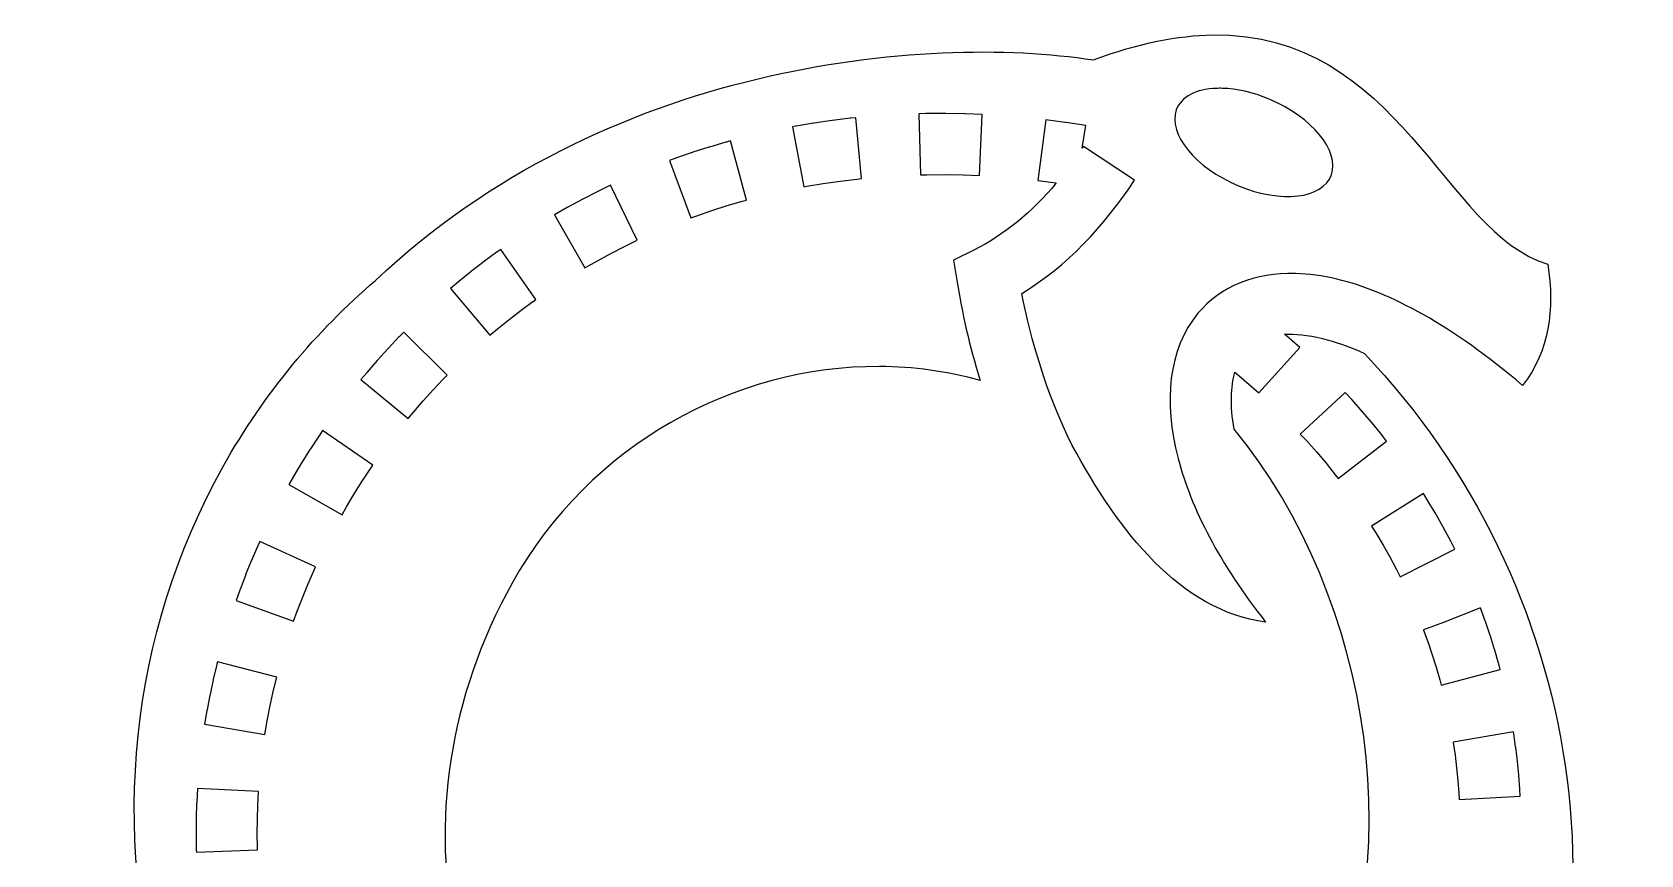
# Model space of a CAD drawing. Header units: centimetres. Extents: x -10.8 to 9.9, y -11.1 to 10.
# Drawn here: x -10.78 to 9.95, y -0.61 to 10 of the extents above; entities that cross this region are included whole.
import ezdxf

# ---------------------------------------------------------------- set-up
doc = ezdxf.new("R2010")
doc.units = ezdxf.units.CM
doc.header["$MEASUREMENT"] = 0
doc.layers.add('Layer 1', color=7, linetype='Continuous')

msp = doc.modelspace()

# ---------------------------------------------------------------- linework, layer by layer
at = {"layer": 'Layer 1'}
for points, knots in [([(4.43042, 9.96294), (3.9858, 9.95628), (3.47877, 9.85942), (2.89319, 9.64154), (2.89319, 9.64154), (0.71395, 9.97614), (-3.4046, 9.59642), (-6.35425, 6.79752), (-6.35425, 6.79752), (-7.12141, 6.14328), (-7.78754, 5.34399), (-8.31148, 4.40989), (-8.31148, 4.40989), (-10.77721, 0.01417), (-9.15003, -5.71857), (-4.65248, -8.38561), (-4.65248, -8.38561), (-0.15497, -11.05261), (5.45442, -9.63842), (7.92015, -5.24266), (7.92015, -5.24266), (9.94607, -1.63097), (9.20809, 2.88239), (6.38608, 5.85713), (6.38608, 5.85713), (6.18844, 5.94686), (6.00699, 6.01062), (5.84464, 6.04971), (5.84464, 6.04971), (5.65134, 6.09626), (5.4914, 6.11212), (5.3573, 6.10503), (5.3573, 6.10503), (5.3573, 6.10503), (5.44788, 6.02668), (5.44788, 6.02668), (5.44788, 6.02668), (5.44788, 6.02668), (5.45108, 6.02385), (5.45108, 6.02385), (5.45108, 6.02385), (5.45108, 6.02385), (5.45437, 6.02098), (5.45437, 6.02098), (5.45437, 6.02098), (5.45437, 6.02098), (5.55228, 5.93243), (5.55228, 5.93243), (5.55228, 5.93243), (5.55228, 5.93243), (5.02392, 5.34777), (5.02392, 5.34777), (5.02392, 5.34777), (5.02392, 5.34777), (4.92917, 5.43346), (4.92917, 5.43346), (4.92917, 5.43346), (4.92917, 5.43346), (4.77231, 5.56916), (4.77231, 5.56916), (4.77231, 5.56916), (4.77231, 5.56916), (4.718, 5.61407), (4.718, 5.61407), (4.718, 5.61407), (4.6639, 5.43022), (4.65137, 5.18564), (4.7083, 4.88262), (4.7083, 4.88262), (6.49875, 2.69621), (7.03049, -0.81891), (5.71443, -3.17821), (5.71443, -3.17821), (4.08358, -6.10188), (0.30778, -7.13171), (-2.61594, -5.38663), (-2.61594, -5.38663), (-5.53966, -3.64155), (-6.22493, -0.02556), (-4.59404, 2.89811), (-4.59404, 2.89811), (-3.59466, 4.68966), (-1.71734, 5.69815), (0.13636, 5.68912), (0.13636, 5.68912), (0.57478, 5.68701), (1.01185, 5.62772), (1.43564, 5.50851), (1.43564, 5.50851), (1.29324, 5.96519), (1.19866, 6.39981), (1.13907, 6.77469), (1.13907, 6.77469), (1.13907, 6.77469), (1.09361, 7.06059), (1.09361, 7.06059), (1.09361, 7.06059), (1.09361, 7.06059), (1.35286, 7.18937), (1.35286, 7.18937), (1.35286, 7.18937), (1.74945, 7.38642), (2.10033, 7.67818), (2.41634, 8.05508), (2.41634, 8.05508), (2.41634, 8.05508), (2.17885, 8.08586), (2.17885, 8.08586), (2.17885, 8.08586), (2.17885, 8.08586), (2.28039, 8.86736), (2.28039, 8.86736), (2.28039, 8.86736), (2.28039, 8.86736), (2.52897, 8.83506), (2.52897, 8.83506), (2.52897, 8.83506), (2.52897, 8.83506), (2.53319, 8.83455), (2.53319, 8.83455), (2.53319, 8.83455), (2.53319, 8.83455), (2.53741, 8.83388), (2.53741, 8.83388), (2.53741, 8.83388), (2.53741, 8.83388), (2.79455, 8.79475), (2.79455, 8.79475), (2.79455, 8.79475), (2.79455, 8.79475), (2.75027, 8.50354), (2.75027, 8.50354), (2.75027, 8.50354), (2.75541, 8.51121), (2.7606, 8.51864), (2.7657, 8.52631), (2.7657, 8.52631), (2.7657, 8.52631), (3.42394, 8.09308), (3.42394, 8.09308), (3.42394, 8.09308), (3.02722, 7.4905), (2.55148, 6.98385), (1.97201, 6.63209), (1.97201, 6.63209), (2.08595, 6.04351), (2.28861, 5.33703), (2.62173, 4.669), (2.62173, 4.669), (3.21967, 3.56681), (4.01125, 2.53838), (5.11293, 2.39572), (5.11293, 2.39572), (4.52427, 3.13872), (4.15471, 3.85515), (3.98591, 4.50311), (3.98591, 4.50311), (3.79552, 5.23413), (3.8557, 5.90857), (4.24132, 6.37469), (4.24132, 6.37469), (4.53059, 6.72426), (4.97989, 6.89686), (5.49531, 6.88686), (5.49531, 6.88686), (5.66714, 6.88349), (5.84623, 6.85987), (6.02924, 6.81581), (6.02924, 6.81581), (6.72653, 6.64777), (7.52506, 6.208), (8.42354, 5.4459), (8.42354, 5.4459), (8.76982, 5.89119), (8.83805, 6.41796), (8.74688, 7.00957), (8.74688, 7.00957), (7.4153, 7.4027), (6.83161, 9.99877), (4.43048, 9.96293), (4.43048, 9.96293), (4.43048, 9.96293), (4.43042, 9.96294), (4.43042, 9.96294)], [0, 0, 0, 0, 0.0212766, 0.0212766, 0.0212766, 0.0212766, 0.04255319, 0.04255319, 0.04255319, 0.04255319, 0.06382979, 0.06382979, 0.06382979, 0.06382979, 0.08510638, 0.08510638, 0.08510638, 0.08510638, 0.10638298, 0.10638298, 0.10638298, 0.10638298, 0.12765957, 0.12765957, 0.12765957, 0.12765957, 0.14893617, 0.14893617, 0.14893617, 0.14893617, 0.17021277, 0.17021277, 0.17021277, 0.17021277, 0.19148936, 0.19148936, 0.19148936, 0.19148936, 0.21276596, 0.21276596, 0.21276596, 0.21276596, 0.23404255, 0.23404255, 0.23404255, 0.23404255, 0.25531915, 0.25531915, 0.25531915, 0.25531915, 0.27659574, 0.27659574, 0.27659574, 0.27659574, 0.29787234, 0.29787234, 0.29787234, 0.29787234, 0.31914894, 0.31914894, 0.31914894, 0.31914894, 0.34042553, 0.34042553, 0.34042553, 0.34042553, 0.36170213, 0.36170213, 0.36170213, 0.36170213, 0.38297872, 0.38297872, 0.38297872, 0.38297872, 0.40425532, 0.40425532, 0.40425532, 0.40425532, 0.42553191, 0.42553191, 0.42553191, 0.42553191, 0.44680851, 0.44680851, 0.44680851, 0.44680851, 0.46808511, 0.46808511, 0.46808511, 0.46808511, 0.4893617, 0.4893617, 0.4893617, 0.4893617, 0.5106383, 0.5106383, 0.5106383, 0.5106383, 0.53191489, 0.53191489, 0.53191489, 0.53191489, 0.55319149, 0.55319149, 0.55319149, 0.55319149, 0.57446809, 0.57446809, 0.57446809, 0.57446809, 0.59574468, 0.59574468, 0.59574468, 0.59574468, 0.61702128, 0.61702128, 0.61702128, 0.61702128, 0.63829787, 0.63829787, 0.63829787, 0.63829787, 0.65957447, 0.65957447, 0.65957447, 0.65957447, 0.68085106, 0.68085106, 0.68085106, 0.68085106, 0.70212766, 0.70212766, 0.70212766, 0.70212766, 0.72340426, 0.72340426, 0.72340426, 0.72340426, 0.74468085, 0.74468085, 0.74468085, 0.74468085, 0.76595745, 0.76595745, 0.76595745, 0.76595745, 0.78723404, 0.78723404, 0.78723404, 0.78723404, 0.80851064, 0.80851064, 0.80851064, 0.80851064, 0.82978723, 0.82978723, 0.82978723, 0.82978723, 0.85106383, 0.85106383, 0.85106383, 0.85106383, 0.87234043, 0.87234043, 0.87234043, 0.87234043, 0.89361702, 0.89361702, 0.89361702, 0.89361702, 0.91489362, 0.91489362, 0.91489362, 0.91489362, 0.93617021, 0.93617021, 0.93617021, 0.93617021, 0.95744681, 0.95744681, 0.95744681, 0.95744681, 1, 1, 1, 1]), ([(4.55566, 9.27434), (4.73939, 9.2692), (4.94841, 9.22374), (5.15963, 9.13531), (5.15963, 9.13531), (5.7114, 8.90423), (6.06953, 8.46716), (5.95956, 8.15895), (5.95956, 8.15895), (5.84963, 7.85083), (5.31321, 7.78829), (4.7614, 8.01937), (4.7614, 8.01937), (4.20959, 8.25045), (3.85142, 8.68765), (3.96135, 8.99581), (3.96135, 8.99581), (4.02321, 9.16912), (4.22001, 9.26476), (4.47858, 9.27412), (4.47858, 9.27412), (4.50367, 9.27496), (4.52939, 9.27509), (4.55562, 9.27433), (4.55562, 9.27433), (4.55562, 9.27433), (4.55566, 9.27434), (4.55566, 9.27434)], [0, 0, 0, 0, 0.125, 0.125, 0.125, 0.125, 0.25, 0.25, 0.25, 0.25, 0.375, 0.375, 0.375, 0.375, 0.5, 0.5, 0.5, 0.5, 0.625, 0.625, 0.625, 0.625, 0.75, 0.75, 0.75, 0.75, 1, 1, 1, 1]), ([(0.98264, 8.95007), (0.98264, 8.95007), (0.98715, 8.95007), (0.98715, 8.95007), (0.98715, 8.95007), (0.98715, 8.95007), (0.99162, 8.94999), (0.99162, 8.94999), (0.99162, 8.94999), (0.99162, 8.94999), (1.23451, 8.94565), (1.23451, 8.94565), (1.23451, 8.94565), (1.23451, 8.94565), (1.23902, 8.94557), (1.23902, 8.94557), (1.23902, 8.94557), (1.23902, 8.94557), (1.24345, 8.94544), (1.24345, 8.94544), (1.24345, 8.94544), (1.24345, 8.94544), (1.46049, 8.93658), (1.46049, 8.93658), (1.46049, 8.93658), (1.46049, 8.93658), (1.42853, 8.14918), (1.42853, 8.14918), (1.42853, 8.14918), (1.42853, 8.14918), (1.21537, 8.15782), (1.21537, 8.15782), (1.21537, 8.15782), (1.21537, 8.15782), (0.98302, 8.16204), (0.98302, 8.16204), (0.98302, 8.16204), (0.98302, 8.16204), (0.74941, 8.16077), (0.74941, 8.16077), (0.74941, 8.16077), (0.74941, 8.16077), (0.66752, 8.15866), (0.66752, 8.15866), (0.66752, 8.15866), (0.66752, 8.15866), (0.64576, 8.94636), (0.64576, 8.94636), (0.64576, 8.94636), (0.64576, 8.94636), (0.73317, 8.94876), (0.73317, 8.94876), (0.73317, 8.94876), (0.73317, 8.94876), (0.7376, 8.94893), (0.7376, 8.94893), (0.7376, 8.94893), (0.7376, 8.94893), (0.74216, 8.94893), (0.74216, 8.94893), (0.74216, 8.94893), (0.74216, 8.94893), (0.98264, 8.95011), (0.98264, 8.95011), (0.98264, 8.95011), (0.98264, 8.95011), (0.98264, 8.95007), (0.98264, 8.95007)], [0, 0, 0, 0, 0.05555556, 0.05555556, 0.05555556, 0.05555556, 0.11111111, 0.11111111, 0.11111111, 0.11111111, 0.16666667, 0.16666667, 0.16666667, 0.16666667, 0.22222222, 0.22222222, 0.22222222, 0.22222222, 0.27777778, 0.27777778, 0.27777778, 0.27777778, 0.33333333, 0.33333333, 0.33333333, 0.33333333, 0.38888889, 0.38888889, 0.38888889, 0.38888889, 0.44444444, 0.44444444, 0.44444444, 0.44444444, 0.5, 0.5, 0.5, 0.5, 0.55555556, 0.55555556, 0.55555556, 0.55555556, 0.61111111, 0.61111111, 0.61111111, 0.61111111, 0.66666667, 0.66666667, 0.66666667, 0.66666667, 0.72222222, 0.72222222, 0.72222222, 0.72222222, 0.77777778, 0.77777778, 0.77777778, 0.77777778, 0.83333333, 0.83333333, 0.83333333, 0.83333333, 0.88888889, 0.88888889, 0.88888889, 0.88888889, 1, 1, 1, 1]), ([(-0.16779, 8.89512), (-0.16779, 8.89512), (-0.09147, 8.1108), (-0.09147, 8.1108), (-0.09147, 8.1108), (-0.09147, 8.1108), (-0.14996, 8.10515), (-0.14996, 8.10515), (-0.14996, 8.10515), (-0.14996, 8.10515), (-0.36628, 8.07901), (-0.36628, 8.07901), (-0.36628, 8.07901), (-0.36628, 8.07901), (-0.58694, 8.04713), (-0.58694, 8.04713), (-0.58694, 8.04713), (-0.58694, 8.04713), (-0.7982, 8.01154), (-0.7982, 8.01154), (-0.7982, 8.01154), (-0.7982, 8.01154), (-0.83489, 8.00446), (-0.83489, 8.00446), (-0.83489, 8.00446), (-0.83489, 8.00446), (-0.98408, 8.77824), (-0.98408, 8.77824), (-0.98408, 8.77824), (-0.98408, 8.77824), (-0.94288, 8.78625), (-0.94288, 8.78625), (-0.94288, 8.78625), (-0.94288, 8.78625), (-0.93841, 8.78709), (-0.93841, 8.78709), (-0.93841, 8.78709), (-0.93841, 8.78709), (-0.93377, 8.78785), (-0.93377, 8.78785), (-0.93377, 8.78785), (-0.93377, 8.78785), (-0.71133, 8.82538), (-0.71133, 8.82538), (-0.71133, 8.82538), (-0.71133, 8.82538), (-0.70678, 8.8261), (-0.70678, 8.8261), (-0.70678, 8.8261), (-0.70678, 8.8261), (-0.70214, 8.82673), (-0.70214, 8.82673), (-0.70214, 8.82673), (-0.70214, 8.82673), (-0.47696, 8.85937), (-0.47696, 8.85937), (-0.47696, 8.85937), (-0.47696, 8.85937), (-0.47245, 8.86), (-0.47245, 8.86), (-0.47245, 8.86), (-0.47245, 8.86), (-0.46781, 8.86055), (-0.46781, 8.86055), (-0.46781, 8.86055), (-0.46781, 8.86055), (-0.2401, 8.88804), (-0.2401, 8.88804), (-0.2401, 8.88804), (-0.2401, 8.88804), (-0.23546, 8.88863), (-0.23546, 8.88863), (-0.23546, 8.88863), (-0.23546, 8.88863), (-0.23099, 8.88905), (-0.23099, 8.88905), (-0.23099, 8.88905), (-0.23099, 8.88905), (-0.16774, 8.89516), (-0.16774, 8.89516), (-0.16774, 8.89516), (-0.16774, 8.89516), (-0.16779, 8.89512), (-0.16779, 8.89512)], [0, 0, 0, 0, 0.04545455, 0.04545455, 0.04545455, 0.04545455, 0.09090909, 0.09090909, 0.09090909, 0.09090909, 0.13636364, 0.13636364, 0.13636364, 0.13636364, 0.18181818, 0.18181818, 0.18181818, 0.18181818, 0.22727273, 0.22727273, 0.22727273, 0.22727273, 0.27272727, 0.27272727, 0.27272727, 0.27272727, 0.31818182, 0.31818182, 0.31818182, 0.31818182, 0.36363636, 0.36363636, 0.36363636, 0.36363636, 0.40909091, 0.40909091, 0.40909091, 0.40909091, 0.45454545, 0.45454545, 0.45454545, 0.45454545, 0.5, 0.5, 0.5, 0.5, 0.54545455, 0.54545455, 0.54545455, 0.54545455, 0.59090909, 0.59090909, 0.59090909, 0.59090909, 0.63636364, 0.63636364, 0.63636364, 0.63636364, 0.68181818, 0.68181818, 0.68181818, 0.68181818, 0.72727273, 0.72727273, 0.72727273, 0.72727273, 0.77272727, 0.77272727, 0.77272727, 0.77272727, 0.81818182, 0.81818182, 0.81818182, 0.81818182, 0.86363636, 0.86363636, 0.86363636, 0.86363636, 0.90909091, 0.90909091, 0.90909091, 0.90909091, 1, 1, 1, 1]), ([(-1.77915, 8.59624), (-1.77915, 8.59624), (-1.57565, 7.83494), (-1.57565, 7.83494), (-1.57565, 7.83494), (-1.57565, 7.83494), (-1.62625, 7.82132), (-1.62625, 7.82132), (-1.62625, 7.82132), (-1.62625, 7.82132), (-1.82461, 7.7633), (-1.82461, 7.7633), (-1.82461, 7.7633), (-1.82461, 7.7633), (-2.02238, 7.70026), (-2.02238, 7.70026), (-2.02238, 7.70026), (-2.02238, 7.70026), (-2.21623, 7.63334), (-2.21623, 7.63334), (-2.21623, 7.63334), (-2.21623, 7.63334), (-2.29045, 7.60576), (-2.29045, 7.60576), (-2.29045, 7.60576), (-2.29045, 7.60576), (-2.56484, 8.34454), (-2.56484, 8.34454), (-2.56484, 8.34454), (-2.56484, 8.34454), (-2.48611, 8.37372), (-2.48611, 8.37372), (-2.48611, 8.37372), (-2.48611, 8.37372), (-2.48181, 8.37541), (-2.48181, 8.37541), (-2.48181, 8.37541), (-2.48181, 8.37541), (-2.47738, 8.37684), (-2.47738, 8.37684), (-2.47738, 8.37684), (-2.47738, 8.37684), (-2.2743, 8.44684), (-2.2743, 8.44684), (-2.2743, 8.44684), (-2.2743, 8.44684), (-2.26991, 8.44844), (-2.26991, 8.44844), (-2.26991, 8.44844), (-2.26991, 8.44844), (-2.26548, 8.44983), (-2.26548, 8.44983), (-2.26548, 8.44983), (-2.26548, 8.44983), (-2.05957, 8.51544), (-2.05957, 8.51544), (-2.05957, 8.51544), (-2.05957, 8.51544), (-2.0551, 8.51687), (-2.0551, 8.51687), (-2.0551, 8.51687), (-2.0551, 8.51687), (-2.05067, 8.51814), (-2.05067, 8.51814), (-2.05067, 8.51814), (-2.05067, 8.51814), (-1.84194, 8.57928), (-1.84194, 8.57928), (-1.84194, 8.57928), (-1.84194, 8.57928), (-1.83747, 8.58055), (-1.83747, 8.58055), (-1.83747, 8.58055), (-1.83747, 8.58055), (-1.83296, 8.58182), (-1.83296, 8.58182), (-1.83296, 8.58182), (-1.83296, 8.58182), (-1.77924, 8.59616), (-1.77924, 8.59616), (-1.77924, 8.59616), (-1.77924, 8.59616), (-1.77915, 8.59624), (-1.77915, 8.59624)], [0, 0, 0, 0, 0.04545455, 0.04545455, 0.04545455, 0.04545455, 0.09090909, 0.09090909, 0.09090909, 0.09090909, 0.13636364, 0.13636364, 0.13636364, 0.13636364, 0.18181818, 0.18181818, 0.18181818, 0.18181818, 0.22727273, 0.22727273, 0.22727273, 0.22727273, 0.27272727, 0.27272727, 0.27272727, 0.27272727, 0.31818182, 0.31818182, 0.31818182, 0.31818182, 0.36363636, 0.36363636, 0.36363636, 0.36363636, 0.40909091, 0.40909091, 0.40909091, 0.40909091, 0.45454545, 0.45454545, 0.45454545, 0.45454545, 0.5, 0.5, 0.5, 0.5, 0.54545455, 0.54545455, 0.54545455, 0.54545455, 0.59090909, 0.59090909, 0.59090909, 0.59090909, 0.63636364, 0.63636364, 0.63636364, 0.63636364, 0.68181818, 0.68181818, 0.68181818, 0.68181818, 0.72727273, 0.72727273, 0.72727273, 0.72727273, 0.77272727, 0.77272727, 0.77272727, 0.77272727, 0.81818182, 0.81818182, 0.81818182, 0.81818182, 0.86363636, 0.86363636, 0.86363636, 0.86363636, 0.90909091, 0.90909091, 0.90909091, 0.90909091, 1, 1, 1, 1]), ([(-3.32553, 8.02591), (-3.32553, 8.02591), (-2.98313, 7.31622), (-2.98313, 7.31622), (-2.98313, 7.31622), (-2.98313, 7.31622), (-3.14577, 7.23779), (-3.14577, 7.23779), (-3.14577, 7.23779), (-3.14577, 7.23779), (-3.32174, 7.14763), (-3.32174, 7.14763), (-3.32174, 7.14763), (-3.32174, 7.14763), (-3.49632, 7.05309), (-3.49632, 7.05309), (-3.49632, 7.05309), (-3.49632, 7.05309), (-3.6558, 6.96192), (-3.6558, 6.96192), (-3.6558, 6.96192), (-3.6558, 6.96192), (-4.04703, 7.64597), (-4.04703, 7.64597), (-4.04703, 7.64597), (-4.04703, 7.64597), (-3.88354, 7.73946), (-3.88354, 7.73946), (-3.88354, 7.73946), (-3.88354, 7.73946), (-3.87958, 7.74174), (-3.87958, 7.74174), (-3.87958, 7.74174), (-3.87958, 7.74174), (-3.87553, 7.74385), (-3.87553, 7.74385), (-3.87553, 7.74385), (-3.87553, 7.74385), (-3.69328, 7.84261), (-3.69328, 7.84261), (-3.69328, 7.84261), (-3.69328, 7.84261), (-3.68923, 7.84472), (-3.68923, 7.84472), (-3.68923, 7.84472), (-3.68923, 7.84472), (-3.68522, 7.84683), (-3.68522, 7.84683), (-3.68522, 7.84683), (-3.68522, 7.84683), (-3.49989, 7.94171), (-3.49989, 7.94171), (-3.49989, 7.94171), (-3.49989, 7.94171), (-3.49576, 7.94382), (-3.49576, 7.94382), (-3.49576, 7.94382), (-3.49576, 7.94382), (-3.49154, 7.94584), (-3.49154, 7.94584), (-3.49154, 7.94584), (-3.49154, 7.94584), (-3.32552, 8.02587), (-3.32552, 8.02587), (-3.32552, 8.02587), (-3.32552, 8.02587), (-3.32553, 8.02591), (-3.32553, 8.02591)], [0, 0, 0, 0, 0.05555556, 0.05555556, 0.05555556, 0.05555556, 0.11111111, 0.11111111, 0.11111111, 0.11111111, 0.16666667, 0.16666667, 0.16666667, 0.16666667, 0.22222222, 0.22222222, 0.22222222, 0.22222222, 0.27777778, 0.27777778, 0.27777778, 0.27777778, 0.33333333, 0.33333333, 0.33333333, 0.33333333, 0.38888889, 0.38888889, 0.38888889, 0.38888889, 0.44444444, 0.44444444, 0.44444444, 0.44444444, 0.5, 0.5, 0.5, 0.5, 0.55555556, 0.55555556, 0.55555556, 0.55555556, 0.61111111, 0.61111111, 0.61111111, 0.61111111, 0.66666667, 0.66666667, 0.66666667, 0.66666667, 0.72222222, 0.72222222, 0.72222222, 0.72222222, 0.77777778, 0.77777778, 0.77777778, 0.77777778, 0.83333333, 0.83333333, 0.83333333, 0.83333333, 0.88888889, 0.88888889, 0.88888889, 0.88888889, 1, 1, 1, 1]), ([(-4.73934, 7.199), (-4.73934, 7.199), (-4.28675, 6.55383), (-4.28675, 6.55383), (-4.28675, 6.55383), (-4.28675, 6.55383), (-4.32407, 6.52769), (-4.32407, 6.52769), (-4.32407, 6.52769), (-4.32407, 6.52769), (-4.32597, 6.52634), (-4.32597, 6.52634), (-4.32597, 6.52634), (-4.32597, 6.52634), (-4.47702, 6.41502), (-4.47702, 6.41502), (-4.47702, 6.41502), (-4.47702, 6.41502), (-4.63102, 6.29627), (-4.63102, 6.29627), (-4.63102, 6.29627), (-4.63102, 6.29627), (-4.78173, 6.17449), (-4.78173, 6.17449), (-4.78173, 6.17449), (-4.78173, 6.17449), (-4.87977, 6.09142), (-4.87977, 6.09142), (-4.87977, 6.09142), (-4.87977, 6.09142), (-5.38907, 6.69282), (-5.38907, 6.69282), (-5.38907, 6.69282), (-5.38907, 6.69282), (-5.2869, 6.77926), (-5.2869, 6.77926), (-5.2869, 6.77926), (-5.2869, 6.77926), (-5.28353, 6.78204), (-5.28353, 6.78204), (-5.28353, 6.78204), (-5.28353, 6.78204), (-5.28007, 6.78482), (-5.28007, 6.78482), (-5.28007, 6.78482), (-5.28007, 6.78482), (-5.12333, 6.91158), (-5.12333, 6.91158), (-5.12333, 6.91158), (-5.12333, 6.91158), (-5.11987, 6.91441), (-5.11987, 6.91441), (-5.11987, 6.91441), (-5.11987, 6.91441), (-5.11633, 6.91711), (-5.11633, 6.91711), (-5.11633, 6.91711), (-5.11633, 6.91711), (-4.9563, 7.04054), (-4.9563, 7.04054), (-4.9563, 7.04054), (-4.9563, 7.04054), (-4.95276, 7.04332), (-4.95276, 7.04332), (-4.95276, 7.04332), (-4.95276, 7.04332), (-4.94913, 7.04598), (-4.94913, 7.04598), (-4.94913, 7.04598), (-4.94913, 7.04598), (-4.78594, 7.16616), (-4.78594, 7.16616), (-4.78594, 7.16616), (-4.78594, 7.16616), (-4.78227, 7.16886), (-4.78227, 7.16886), (-4.78227, 7.16886), (-4.78227, 7.16886), (-4.77856, 7.17139), (-4.77856, 7.17139), (-4.77856, 7.17139), (-4.77856, 7.17139), (-4.73934, 7.19893), (-4.73934, 7.19893), (-4.73934, 7.19893), (-4.73934, 7.19893), (-4.73934, 7.199), (-4.73934, 7.199)], [0, 0, 0, 0, 0.04347826, 0.04347826, 0.04347826, 0.04347826, 0.08695652, 0.08695652, 0.08695652, 0.08695652, 0.13043478, 0.13043478, 0.13043478, 0.13043478, 0.17391304, 0.17391304, 0.17391304, 0.17391304, 0.2173913, 0.2173913, 0.2173913, 0.2173913, 0.26086957, 0.26086957, 0.26086957, 0.26086957, 0.30434783, 0.30434783, 0.30434783, 0.30434783, 0.34782609, 0.34782609, 0.34782609, 0.34782609, 0.39130435, 0.39130435, 0.39130435, 0.39130435, 0.43478261, 0.43478261, 0.43478261, 0.43478261, 0.47826087, 0.47826087, 0.47826087, 0.47826087, 0.52173913, 0.52173913, 0.52173913, 0.52173913, 0.56521739, 0.56521739, 0.56521739, 0.56521739, 0.60869565, 0.60869565, 0.60869565, 0.60869565, 0.65217391, 0.65217391, 0.65217391, 0.65217391, 0.69565217, 0.69565217, 0.69565217, 0.69565217, 0.73913043, 0.73913043, 0.73913043, 0.73913043, 0.7826087, 0.7826087, 0.7826087, 0.7826087, 0.82608696, 0.82608696, 0.82608696, 0.82608696, 0.86956522, 0.86956522, 0.86956522, 0.86956522, 0.91304348, 0.91304348, 0.91304348, 0.91304348, 1, 1, 1, 1]), ([(-5.99101, 6.13173), (-5.99101, 6.13173), (-5.43018, 5.57806), (-5.43018, 5.57806), (-5.43018, 5.57806), (-5.43018, 5.57806), (-5.48264, 5.52493), (-5.48264, 5.52493), (-5.48264, 5.52493), (-5.48264, 5.52493), (-5.61252, 5.38738), (-5.61252, 5.38738), (-5.61252, 5.38738), (-5.61252, 5.38738), (-5.73902, 5.2473), (-5.73902, 5.2473), (-5.73902, 5.2473), (-5.73902, 5.2473), (-5.86236, 5.10456), (-5.86236, 5.10456), (-5.86236, 5.10456), (-5.86236, 5.10456), (-5.93371, 5.01824), (-5.93371, 5.01824), (-5.93371, 5.01824), (-5.93371, 5.01824), (-6.54118, 5.52029), (-6.54118, 5.52029), (-6.54118, 5.52029), (-6.54118, 5.52029), (-6.46781, 5.6091), (-6.46781, 5.6091), (-6.46781, 5.6091), (-6.46781, 5.6091), (-6.46507, 5.61239), (-6.46507, 5.61239), (-6.46507, 5.61239), (-6.46507, 5.61239), (-6.4622, 5.61568), (-6.4622, 5.61568), (-6.4622, 5.61568), (-6.4622, 5.61568), (-6.33291, 5.76538), (-6.33291, 5.76538), (-6.33291, 5.76538), (-6.33291, 5.76538), (-6.32996, 5.76875), (-6.32996, 5.76875), (-6.32996, 5.76875), (-6.32996, 5.76875), (-6.32713, 5.77191), (-6.32713, 5.77191), (-6.32713, 5.77191), (-6.32713, 5.77191), (-6.1943, 5.91895), (-6.1943, 5.91895), (-6.1943, 5.91895), (-6.1943, 5.91895), (-6.19135, 5.92215), (-6.19135, 5.92215), (-6.19135, 5.92215), (-6.19135, 5.92215), (-6.1884, 5.9254), (-6.1884, 5.9254), (-6.1884, 5.9254), (-6.1884, 5.9254), (-6.05194, 6.06974), (-6.05194, 6.06974), (-6.05194, 6.06974), (-6.05194, 6.06974), (-6.04899, 6.07299), (-6.04899, 6.07299), (-6.04899, 6.07299), (-6.04899, 6.07299), (-6.04604, 6.07611), (-6.04604, 6.07611), (-6.04604, 6.07611), (-6.04604, 6.07611), (-5.99105, 6.13169), (-5.99105, 6.13169), (-5.99105, 6.13169), (-5.99105, 6.13169), (-5.99101, 6.13173), (-5.99101, 6.13173)], [0, 0, 0, 0, 0.04545455, 0.04545455, 0.04545455, 0.04545455, 0.09090909, 0.09090909, 0.09090909, 0.09090909, 0.13636364, 0.13636364, 0.13636364, 0.13636364, 0.18181818, 0.18181818, 0.18181818, 0.18181818, 0.22727273, 0.22727273, 0.22727273, 0.22727273, 0.27272727, 0.27272727, 0.27272727, 0.27272727, 0.31818182, 0.31818182, 0.31818182, 0.31818182, 0.36363636, 0.36363636, 0.36363636, 0.36363636, 0.40909091, 0.40909091, 0.40909091, 0.40909091, 0.45454545, 0.45454545, 0.45454545, 0.45454545, 0.5, 0.5, 0.5, 0.5, 0.54545455, 0.54545455, 0.54545455, 0.54545455, 0.59090909, 0.59090909, 0.59090909, 0.59090909, 0.63636364, 0.63636364, 0.63636364, 0.63636364, 0.68181818, 0.68181818, 0.68181818, 0.68181818, 0.72727273, 0.72727273, 0.72727273, 0.72727273, 0.77272727, 0.77272727, 0.77272727, 0.77272727, 0.81818182, 0.81818182, 0.81818182, 0.81818182, 0.86363636, 0.86363636, 0.86363636, 0.86363636, 0.90909091, 0.90909091, 0.90909091, 0.90909091, 1, 1, 1, 1]), ([(6.13789, 5.35436), (6.13789, 5.35436), (6.2213, 5.26412), (6.2213, 5.26412), (6.2213, 5.26412), (6.2213, 5.26412), (6.22434, 5.26075), (6.22434, 5.26075), (6.22434, 5.26075), (6.22434, 5.26075), (6.22729, 5.2575), (6.22729, 5.2575), (6.22729, 5.2575), (6.22729, 5.2575), (6.36109, 5.1062), (6.36109, 5.1062), (6.36109, 5.1062), (6.36109, 5.1062), (6.36404, 5.10283), (6.36404, 5.10283), (6.36404, 5.10283), (6.36404, 5.10283), (6.36699, 5.09946), (6.36699, 5.09946), (6.36699, 5.09946), (6.36699, 5.09946), (6.4959, 4.94681), (6.4959, 4.94681), (6.4959, 4.94681), (6.4959, 4.94681), (6.49877, 4.94331), (6.49877, 4.94331), (6.49877, 4.94331), (6.49877, 4.94331), (6.50172, 4.93973), (6.50172, 4.93973), (6.50172, 4.93973), (6.50172, 4.93973), (6.62578, 4.78561), (6.62578, 4.78561), (6.62578, 4.78561), (6.62578, 4.78561), (6.62865, 4.78207), (6.62865, 4.78207), (6.62865, 4.78207), (6.62865, 4.78207), (6.63139, 4.77844), (6.63139, 4.77844), (6.63139, 4.77844), (6.63139, 4.77844), (6.67132, 4.7264), (6.67132, 4.7264), (6.67132, 4.7264), (6.67132, 4.7264), (6.04639, 4.2464), (6.04639, 4.2464), (6.04639, 4.2464), (6.04639, 4.2464), (6.00996, 4.29375), (6.00996, 4.29375), (6.00996, 4.29375), (6.00996, 4.29375), (5.89088, 4.44159), (5.89088, 4.44159), (5.89088, 4.44159), (5.89088, 4.44159), (5.76724, 4.58812), (5.76724, 4.58812), (5.76724, 4.58812), (5.76724, 4.58812), (5.63884, 4.73318), (5.63884, 4.73318), (5.63884, 4.73318), (5.63884, 4.73318), (5.55944, 4.81895), (5.55944, 4.81895), (5.55944, 4.81895), (5.55944, 4.81895), (6.13786, 5.35436), (6.13786, 5.35436), (6.13786, 5.35436), (6.13786, 5.35436), (6.13789, 5.35436), (6.13789, 5.35436)], [0, 0, 0, 0, 0.04545455, 0.04545455, 0.04545455, 0.04545455, 0.09090909, 0.09090909, 0.09090909, 0.09090909, 0.13636364, 0.13636364, 0.13636364, 0.13636364, 0.18181818, 0.18181818, 0.18181818, 0.18181818, 0.22727273, 0.22727273, 0.22727273, 0.22727273, 0.27272727, 0.27272727, 0.27272727, 0.27272727, 0.31818182, 0.31818182, 0.31818182, 0.31818182, 0.36363636, 0.36363636, 0.36363636, 0.36363636, 0.40909091, 0.40909091, 0.40909091, 0.40909091, 0.45454545, 0.45454545, 0.45454545, 0.45454545, 0.5, 0.5, 0.5, 0.5, 0.54545455, 0.54545455, 0.54545455, 0.54545455, 0.59090909, 0.59090909, 0.59090909, 0.59090909, 0.63636364, 0.63636364, 0.63636364, 0.63636364, 0.68181818, 0.68181818, 0.68181818, 0.68181818, 0.72727273, 0.72727273, 0.72727273, 0.72727273, 0.77272727, 0.77272727, 0.77272727, 0.77272727, 0.81818182, 0.81818182, 0.81818182, 0.81818182, 0.86363636, 0.86363636, 0.86363636, 0.86363636, 0.90909091, 0.90909091, 0.90909091, 0.90909091, 1, 1, 1, 1]), ([(-7.03564, 4.8634), (-7.03564, 4.8634), (-6.38667, 4.41621), (-6.38667, 4.41621), (-6.38667, 4.41621), (-6.38667, 4.41621), (-6.4301, 4.3533), (-6.4301, 4.3533), (-6.4301, 4.3533), (-6.4301, 4.3533), (-6.53291, 4.19698), (-6.53291, 4.19698), (-6.53291, 4.19698), (-6.53291, 4.19698), (-6.63222, 4.03864), (-6.63222, 4.03864), (-6.63222, 4.03864), (-6.63222, 4.03864), (-6.72807, 3.87823), (-6.72807, 3.87823), (-6.72807, 3.87823), (-6.72807, 3.87823), (-6.78571, 3.77686), (-6.78571, 3.77686), (-6.78571, 3.77686), (-6.78571, 3.77686), (-7.47086, 4.1662), (-7.47086, 4.1662), (-7.47086, 4.1662), (-7.47086, 4.1662), (-7.41132, 4.27099), (-7.41132, 4.27099), (-7.41132, 4.27099), (-7.41132, 4.27099), (-7.40921, 4.2747), (-7.40921, 4.2747), (-7.40921, 4.2747), (-7.40921, 4.2747), (-7.40702, 4.27833), (-7.40702, 4.27833), (-7.40702, 4.27833), (-7.40702, 4.27833), (-7.30687, 4.44599), (-7.30687, 4.44599), (-7.30687, 4.44599), (-7.30687, 4.44599), (-7.30464, 4.44957), (-7.30464, 4.44957), (-7.30464, 4.44957), (-7.30464, 4.44957), (-7.30241, 4.45324), (-7.30241, 4.45324), (-7.30241, 4.45324), (-7.30241, 4.45324), (-7.19847, 4.61896), (-7.19847, 4.61896), (-7.19847, 4.61896), (-7.19847, 4.61896), (-7.19619, 4.62259), (-7.19619, 4.62259), (-7.19619, 4.62259), (-7.19619, 4.62259), (-7.19383, 4.62613), (-7.19383, 4.62613), (-7.19383, 4.62613), (-7.19383, 4.62613), (-7.0863, 4.78974), (-7.0863, 4.78974), (-7.0863, 4.78974), (-7.0863, 4.78974), (-7.08385, 4.79341), (-7.08385, 4.79341), (-7.08385, 4.79341), (-7.08385, 4.79341), (-7.08149, 4.79687), (-7.08149, 4.79687), (-7.08149, 4.79687), (-7.08149, 4.79687), (-7.03561, 4.86341), (-7.03561, 4.86341), (-7.03561, 4.86341), (-7.03561, 4.86341), (-7.03564, 4.8634), (-7.03564, 4.8634)], [0, 0, 0, 0, 0.04545455, 0.04545455, 0.04545455, 0.04545455, 0.09090909, 0.09090909, 0.09090909, 0.09090909, 0.13636364, 0.13636364, 0.13636364, 0.13636364, 0.18181818, 0.18181818, 0.18181818, 0.18181818, 0.22727273, 0.22727273, 0.22727273, 0.22727273, 0.27272727, 0.27272727, 0.27272727, 0.27272727, 0.31818182, 0.31818182, 0.31818182, 0.31818182, 0.36363636, 0.36363636, 0.36363636, 0.36363636, 0.40909091, 0.40909091, 0.40909091, 0.40909091, 0.45454545, 0.45454545, 0.45454545, 0.45454545, 0.5, 0.5, 0.5, 0.5, 0.54545455, 0.54545455, 0.54545455, 0.54545455, 0.59090909, 0.59090909, 0.59090909, 0.59090909, 0.63636364, 0.63636364, 0.63636364, 0.63636364, 0.68181818, 0.68181818, 0.68181818, 0.68181818, 0.72727273, 0.72727273, 0.72727273, 0.72727273, 0.77272727, 0.77272727, 0.77272727, 0.77272727, 0.81818182, 0.81818182, 0.81818182, 0.81818182, 0.86363636, 0.86363636, 0.86363636, 0.86363636, 0.90909091, 0.90909091, 0.90909091, 0.90909091, 1, 1, 1, 1]), ([(7.14452, 4.05116), (7.14452, 4.05116), (7.2028, 3.95839), (7.2028, 3.95839), (7.2028, 3.95839), (7.2028, 3.95839), (7.20533, 3.95459), (7.20533, 3.95459), (7.20533, 3.95459), (7.20533, 3.95459), (7.20769, 3.95054), (7.20769, 3.95054), (7.20769, 3.95054), (7.20769, 3.95054), (7.30396, 3.78904), (7.30396, 3.78904), (7.30396, 3.78904), (7.30396, 3.78904), (7.30641, 3.78516), (7.30641, 3.78516), (7.30641, 3.78516), (7.30641, 3.78516), (7.30869, 3.78111), (7.30869, 3.78111), (7.30869, 3.78111), (7.30869, 3.78111), (7.40045, 3.61859), (7.40045, 3.61859), (7.40045, 3.61859), (7.40045, 3.61859), (7.40277, 3.61458), (7.40277, 3.61458), (7.40277, 3.61458), (7.40277, 3.61458), (7.40488, 3.61036), (7.40488, 3.61036), (7.40488, 3.61036), (7.40488, 3.61036), (7.49229, 3.447), (7.49229, 3.447), (7.49229, 3.447), (7.49229, 3.447), (7.4944, 3.44287), (7.4944, 3.44287), (7.4944, 3.44287), (7.4944, 3.44287), (7.49651, 3.43878), (7.49651, 3.43878), (7.49651, 3.43878), (7.49651, 3.43878), (7.55006, 3.33281), (7.55006, 3.33281), (7.55006, 3.33281), (7.55006, 3.33281), (6.84628, 2.97801), (6.84628, 2.97801), (6.84628, 2.97801), (6.84628, 2.97801), (6.79484, 3.07997), (6.79484, 3.07997), (6.79484, 3.07997), (6.79484, 3.07997), (6.71261, 3.23388), (6.71261, 3.23388), (6.71261, 3.23388), (6.71261, 3.23388), (6.62718, 3.38539), (6.62718, 3.38539), (6.62718, 3.38539), (6.62718, 3.38539), (6.62613, 3.38708), (6.62613, 3.38708), (6.62613, 3.38708), (6.62613, 3.38708), (6.53294, 3.54335), (6.53294, 3.54335), (6.53294, 3.54335), (6.53294, 3.54335), (6.47745, 3.63161), (6.47745, 3.63161), (6.47745, 3.63161), (6.47745, 3.63161), (7.14455, 4.05118), (7.14455, 4.05118), (7.14455, 4.05118), (7.14455, 4.05118), (7.14452, 4.05116), (7.14452, 4.05116)], [0, 0, 0, 0, 0.04347826, 0.04347826, 0.04347826, 0.04347826, 0.08695652, 0.08695652, 0.08695652, 0.08695652, 0.13043478, 0.13043478, 0.13043478, 0.13043478, 0.17391304, 0.17391304, 0.17391304, 0.17391304, 0.2173913, 0.2173913, 0.2173913, 0.2173913, 0.26086957, 0.26086957, 0.26086957, 0.26086957, 0.30434783, 0.30434783, 0.30434783, 0.30434783, 0.34782609, 0.34782609, 0.34782609, 0.34782609, 0.39130435, 0.39130435, 0.39130435, 0.39130435, 0.43478261, 0.43478261, 0.43478261, 0.43478261, 0.47826087, 0.47826087, 0.47826087, 0.47826087, 0.52173913, 0.52173913, 0.52173913, 0.52173913, 0.56521739, 0.56521739, 0.56521739, 0.56521739, 0.60869565, 0.60869565, 0.60869565, 0.60869565, 0.65217391, 0.65217391, 0.65217391, 0.65217391, 0.69565217, 0.69565217, 0.69565217, 0.69565217, 0.73913043, 0.73913043, 0.73913043, 0.73913043, 0.7826087, 0.7826087, 0.7826087, 0.7826087, 0.82608696, 0.82608696, 0.82608696, 0.82608696, 0.86956522, 0.86956522, 0.86956522, 0.86956522, 0.91304348, 0.91304348, 0.91304348, 0.91304348, 1, 1, 1, 1]), ([(-7.8435, 3.43374), (-7.8435, 3.43374), (-7.12728, 3.10496), (-7.12728, 3.10496), (-7.12728, 3.10496), (-7.12728, 3.10496), (-7.15056, 3.05453), (-7.15056, 3.05453), (-7.15056, 3.05453), (-7.15056, 3.05453), (-7.1509, 3.05369), (-7.1509, 3.05369), (-7.1509, 3.05369), (-7.1509, 3.05369), (-7.22638, 2.87954), (-7.22638, 2.87954), (-7.22638, 2.87954), (-7.22638, 2.87954), (-7.29617, 2.70834), (-7.29617, 2.70834), (-7.29617, 2.70834), (-7.29617, 2.70834), (-7.36174, 2.53701), (-7.36174, 2.53701), (-7.36174, 2.53701), (-7.36174, 2.53701), (-7.40867, 2.40587), (-7.40867, 2.40587), (-7.40867, 2.40587), (-7.40867, 2.40587), (-8.15066, 2.67136), (-8.15066, 2.67136), (-8.15066, 2.67136), (-8.15066, 2.67136), (-8.10238, 2.8063), (-8.10238, 2.8063), (-8.10238, 2.8063), (-8.10238, 2.8063), (-8.10086, 2.81035), (-8.10086, 2.81035), (-8.10086, 2.81035), (-8.10086, 2.81035), (-8.09926, 2.81431), (-8.09926, 2.81431), (-8.09926, 2.81431), (-8.09926, 2.81431), (-8.03019, 2.99492), (-8.03019, 2.99492), (-8.03019, 2.99492), (-8.03019, 2.99492), (-8.02867, 2.99888), (-8.02867, 2.99888), (-8.02867, 2.99888), (-8.02867, 2.99888), (-8.02698, 3.00284), (-8.02698, 3.00284), (-8.02698, 3.00284), (-8.02698, 3.00284), (-7.95403, 3.18218), (-7.95403, 3.18218), (-7.95403, 3.18218), (-7.95403, 3.18218), (-7.95243, 3.18614), (-7.95243, 3.18614), (-7.95243, 3.18614), (-7.95243, 3.18614), (-7.95074, 3.18994), (-7.95074, 3.18994), (-7.95074, 3.18994), (-7.95074, 3.18994), (-7.8737, 3.36789), (-7.8737, 3.36789), (-7.8737, 3.36789), (-7.8737, 3.36789), (-7.87201, 3.37177), (-7.87201, 3.37177), (-7.87201, 3.37177), (-7.87201, 3.37177), (-7.87024, 3.37557), (-7.87024, 3.37557), (-7.87024, 3.37557), (-7.87024, 3.37557), (-7.84351, 3.43376), (-7.84351, 3.43376), (-7.84351, 3.43376), (-7.84351, 3.43376), (-7.8435, 3.43374), (-7.8435, 3.43374)], [0, 0, 0, 0, 0.04347826, 0.04347826, 0.04347826, 0.04347826, 0.08695652, 0.08695652, 0.08695652, 0.08695652, 0.13043478, 0.13043478, 0.13043478, 0.13043478, 0.17391304, 0.17391304, 0.17391304, 0.17391304, 0.2173913, 0.2173913, 0.2173913, 0.2173913, 0.26086957, 0.26086957, 0.26086957, 0.26086957, 0.30434783, 0.30434783, 0.30434783, 0.30434783, 0.34782609, 0.34782609, 0.34782609, 0.34782609, 0.39130435, 0.39130435, 0.39130435, 0.39130435, 0.43478261, 0.43478261, 0.43478261, 0.43478261, 0.47826087, 0.47826087, 0.47826087, 0.47826087, 0.52173913, 0.52173913, 0.52173913, 0.52173913, 0.56521739, 0.56521739, 0.56521739, 0.56521739, 0.60869565, 0.60869565, 0.60869565, 0.60869565, 0.65217391, 0.65217391, 0.65217391, 0.65217391, 0.69565217, 0.69565217, 0.69565217, 0.69565217, 0.73913043, 0.73913043, 0.73913043, 0.73913043, 0.7826087, 0.7826087, 0.7826087, 0.7826087, 0.82608696, 0.82608696, 0.82608696, 0.82608696, 0.86956522, 0.86956522, 0.86956522, 0.86956522, 0.91304348, 0.91304348, 0.91304348, 0.91304348, 1, 1, 1, 1]), ([(7.88145, 2.5776), (7.88145, 2.5776), (7.88246, 2.57507), (7.88246, 2.57507), (7.88246, 2.57507), (7.88246, 2.57507), (7.88415, 2.57077), (7.88415, 2.57077), (7.88415, 2.57077), (7.88415, 2.57077), (7.88575, 2.56647), (7.88575, 2.56647), (7.88575, 2.56647), (7.88575, 2.56647), (7.94702, 2.3983), (7.94702, 2.3983), (7.94702, 2.3983), (7.94702, 2.3983), (7.94862, 2.394), (7.94862, 2.394), (7.94862, 2.394), (7.94862, 2.394), (7.9501, 2.38966), (7.9501, 2.38966), (7.9501, 2.38966), (7.9501, 2.38966), (8.0072, 2.2209), (8.0072, 2.2209), (8.0072, 2.2209), (8.0072, 2.2209), (8.00868, 2.21651), (8.00868, 2.21651), (8.00868, 2.21651), (8.00868, 2.21651), (8.00995, 2.21217), (8.00995, 2.21217), (8.00995, 2.21217), (8.00995, 2.21217), (8.06296, 2.04295), (8.06296, 2.04295), (8.06296, 2.04295), (8.06296, 2.04295), (8.06423, 2.03861), (8.06423, 2.03861), (8.06423, 2.03861), (8.06423, 2.03861), (8.0655, 2.03422), (8.0655, 2.03422), (8.0655, 2.03422), (8.0655, 2.03422), (8.11433, 1.86441), (8.11433, 1.86441), (8.11433, 1.86441), (8.11433, 1.86441), (8.1156, 1.86002), (8.1156, 1.86002), (8.1156, 1.86002), (8.1156, 1.86002), (8.1167, 1.85563), (8.1167, 1.85563), (8.1167, 1.85563), (8.1167, 1.85563), (8.13559, 1.78382), (8.13559, 1.78382), (8.13559, 1.78382), (8.13559, 1.78382), (7.37332, 1.58369), (7.37332, 1.58369), (7.37332, 1.58369), (7.37332, 1.58369), (7.35569, 1.65065), (7.35569, 1.65065), (7.35569, 1.65065), (7.35569, 1.65065), (7.30918, 1.81279), (7.30918, 1.81279), (7.30918, 1.81279), (7.30918, 1.81279), (7.25858, 1.97438), (7.25858, 1.97438), (7.25858, 1.97438), (7.25858, 1.97438), (7.20532, 2.13209), (7.20532, 2.13209), (7.20532, 2.13209), (7.20532, 2.13209), (7.14763, 2.29047), (7.14763, 2.29047), (7.14763, 2.29047), (7.14763, 2.29047), (7.1454, 2.29658), (7.1454, 2.29658), (7.1454, 2.29658), (7.1454, 2.29658), (7.40528, 2.39129), (7.40528, 2.39129), (7.40528, 2.39129), (7.40528, 2.39129), (7.88148, 2.57755), (7.88148, 2.57755), (7.88148, 2.57755), (7.88148, 2.57755), (7.88145, 2.5776), (7.88145, 2.5776)], [0, 0, 0, 0, 0.03703704, 0.03703704, 0.03703704, 0.03703704, 0.07407407, 0.07407407, 0.07407407, 0.07407407, 0.11111111, 0.11111111, 0.11111111, 0.11111111, 0.14814815, 0.14814815, 0.14814815, 0.14814815, 0.18518519, 0.18518519, 0.18518519, 0.18518519, 0.22222222, 0.22222222, 0.22222222, 0.22222222, 0.25925926, 0.25925926, 0.25925926, 0.25925926, 0.2962963, 0.2962963, 0.2962963, 0.2962963, 0.33333333, 0.33333333, 0.33333333, 0.33333333, 0.37037037, 0.37037037, 0.37037037, 0.37037037, 0.40740741, 0.40740741, 0.40740741, 0.40740741, 0.44444444, 0.44444444, 0.44444444, 0.44444444, 0.48148148, 0.48148148, 0.48148148, 0.48148148, 0.51851852, 0.51851852, 0.51851852, 0.51851852, 0.55555556, 0.55555556, 0.55555556, 0.55555556, 0.59259259, 0.59259259, 0.59259259, 0.59259259, 0.62962963, 0.62962963, 0.62962963, 0.62962963, 0.66666667, 0.66666667, 0.66666667, 0.66666667, 0.7037037, 0.7037037, 0.7037037, 0.7037037, 0.74074074, 0.74074074, 0.74074074, 0.74074074, 0.77777778, 0.77777778, 0.77777778, 0.77777778, 0.81481481, 0.81481481, 0.81481481, 0.81481481, 0.85185185, 0.85185185, 0.85185185, 0.85185185, 0.88888889, 0.88888889, 0.88888889, 0.88888889, 0.92592593, 0.92592593, 0.92592593, 0.92592593, 1, 1, 1, 1]), ([(-8.38906, 1.88436), (-8.38906, 1.88436), (-7.62666, 1.68465), (-7.62666, 1.68465), (-7.62666, 1.68465), (-7.62666, 1.68465), (-7.63446, 1.65505), (-7.63446, 1.65505), (-7.63446, 1.65505), (-7.63446, 1.65505), (-7.63488, 1.65336), (-7.63488, 1.65336), (-7.63488, 1.65336), (-7.63488, 1.65336), (-7.67663, 1.47794), (-7.67663, 1.47794), (-7.67663, 1.47794), (-7.67663, 1.47794), (-7.715, 1.29927), (-7.715, 1.29927), (-7.715, 1.29927), (-7.715, 1.29927), (-7.74945, 1.12022), (-7.74945, 1.12022), (-7.74945, 1.12022), (-7.74945, 1.12022), (-7.77863, 0.94746), (-7.77863, 0.94746), (-7.77863, 0.94746), (-7.77863, 0.94746), (-8.55562, 1.07881), (-8.55562, 1.07881), (-8.55562, 1.07881), (-8.55562, 1.07881), (-8.52568, 1.25579), (-8.52568, 1.25579), (-8.52568, 1.25579), (-8.52568, 1.25579), (-8.52501, 1.26013), (-8.52501, 1.26013), (-8.52501, 1.26013), (-8.52501, 1.26013), (-8.52417, 1.26435), (-8.52417, 1.26435), (-8.52417, 1.26435), (-8.52417, 1.26435), (-8.48791, 1.45284), (-8.48791, 1.45284), (-8.48791, 1.45284), (-8.48791, 1.45284), (-8.48707, 1.45723), (-8.48707, 1.45723), (-8.48707, 1.45723), (-8.48707, 1.45723), (-8.48623, 1.46145), (-8.48623, 1.46145), (-8.48623, 1.46145), (-8.48623, 1.46145), (-8.44575, 1.64918), (-8.44575, 1.64918), (-8.44575, 1.64918), (-8.44575, 1.64918), (-8.44491, 1.6534), (-8.44491, 1.6534), (-8.44491, 1.6534), (-8.44491, 1.6534), (-8.4439, 1.6577), (-8.4439, 1.6577), (-8.4439, 1.6577), (-8.4439, 1.6577), (-8.3992, 1.84467), (-8.3992, 1.84467), (-8.3992, 1.84467), (-8.3992, 1.84467), (-8.39827, 1.84889), (-8.39827, 1.84889), (-8.39827, 1.84889), (-8.39827, 1.84889), (-8.39713, 1.85311), (-8.39713, 1.85311), (-8.39713, 1.85311), (-8.39713, 1.85311), (-8.38895, 1.8844), (-8.38895, 1.8844), (-8.38895, 1.8844), (-8.38895, 1.8844), (-8.38906, 1.88436), (-8.38906, 1.88436)], [0, 0, 0, 0, 0.04347826, 0.04347826, 0.04347826, 0.04347826, 0.08695652, 0.08695652, 0.08695652, 0.08695652, 0.13043478, 0.13043478, 0.13043478, 0.13043478, 0.17391304, 0.17391304, 0.17391304, 0.17391304, 0.2173913, 0.2173913, 0.2173913, 0.2173913, 0.26086957, 0.26086957, 0.26086957, 0.26086957, 0.30434783, 0.30434783, 0.30434783, 0.30434783, 0.34782609, 0.34782609, 0.34782609, 0.34782609, 0.39130435, 0.39130435, 0.39130435, 0.39130435, 0.43478261, 0.43478261, 0.43478261, 0.43478261, 0.47826087, 0.47826087, 0.47826087, 0.47826087, 0.52173913, 0.52173913, 0.52173913, 0.52173913, 0.56521739, 0.56521739, 0.56521739, 0.56521739, 0.60869565, 0.60869565, 0.60869565, 0.60869565, 0.65217391, 0.65217391, 0.65217391, 0.65217391, 0.69565217, 0.69565217, 0.69565217, 0.69565217, 0.73913043, 0.73913043, 0.73913043, 0.73913043, 0.7826087, 0.7826087, 0.7826087, 0.7826087, 0.82608696, 0.82608696, 0.82608696, 0.82608696, 0.86956522, 0.86956522, 0.86956522, 0.86956522, 0.91304348, 0.91304348, 0.91304348, 0.91304348, 1, 1, 1, 1]), ([(8.30545, 0.978), (8.30545, 0.978), (8.30747, 0.9664), (8.30747, 0.9664), (8.30747, 0.9664), (8.30747, 0.9664), (8.30819, 0.96201), (8.30819, 0.96201), (8.30819, 0.96201), (8.30819, 0.96201), (8.30878, 0.95767), (8.30878, 0.95767), (8.30878, 0.95767), (8.30878, 0.95767), (8.33353, 0.78617), (8.33353, 0.78617), (8.33353, 0.78617), (8.33353, 0.78617), (8.3342, 0.78178), (8.3342, 0.78178), (8.3342, 0.78178), (8.3342, 0.78178), (8.33462, 0.77748), (8.33462, 0.77748), (8.33462, 0.77748), (8.33462, 0.77748), (8.35558, 0.60573), (8.35558, 0.60573), (8.35558, 0.60573), (8.35558, 0.60573), (8.35617, 0.60151), (8.35617, 0.60151), (8.35617, 0.60151), (8.35617, 0.60151), (8.35659, 0.59708), (8.35659, 0.59708), (8.35659, 0.59708), (8.35659, 0.59708), (8.37363, 0.42537), (8.37363, 0.42537), (8.37363, 0.42537), (8.37363, 0.42537), (8.37414, 0.42107), (8.37414, 0.42107), (8.37414, 0.42107), (8.37414, 0.42107), (8.37448, 0.41685), (8.37448, 0.41685), (8.37448, 0.41685), (8.37448, 0.41685), (8.38772, 0.2451), (8.38772, 0.2451), (8.38772, 0.2451), (8.38772, 0.2451), (8.38806, 0.2408), (8.38806, 0.2408), (8.38806, 0.2408), (8.38806, 0.2408), (8.38831, 0.23658), (8.38831, 0.23658), (8.38831, 0.23658), (8.38831, 0.23658), (8.39295, 0.15157), (8.39295, 0.15157), (8.39295, 0.15157), (8.39295, 0.15157), (7.6061, 0.10784), (7.6061, 0.10784), (7.6061, 0.10784), (7.6061, 0.10784), (7.60163, 0.18922), (7.60163, 0.18922), (7.60163, 0.18922), (7.60163, 0.18922), (7.58919, 0.35072), (7.58919, 0.35072), (7.58919, 0.35072), (7.58919, 0.35072), (7.57274, 0.51614), (7.57274, 0.51614), (7.57274, 0.51614), (7.57274, 0.51614), (7.55292, 0.67781), (7.55292, 0.67781), (7.55292, 0.67781), (7.55292, 0.67781), (7.52922, 0.84197), (7.52922, 0.84197), (7.52922, 0.84197), (7.52922, 0.84197), (7.52821, 0.84796), (7.52821, 0.84796), (7.52821, 0.84796), (7.52821, 0.84796), (8.30537, 0.97796), (8.30537, 0.97796), (8.30537, 0.97796), (8.30537, 0.97796), (8.30545, 0.978), (8.30545, 0.978)], [0, 0, 0, 0, 0.03846154, 0.03846154, 0.03846154, 0.03846154, 0.07692308, 0.07692308, 0.07692308, 0.07692308, 0.11538462, 0.11538462, 0.11538462, 0.11538462, 0.15384615, 0.15384615, 0.15384615, 0.15384615, 0.19230769, 0.19230769, 0.19230769, 0.19230769, 0.23076923, 0.23076923, 0.23076923, 0.23076923, 0.26923077, 0.26923077, 0.26923077, 0.26923077, 0.30769231, 0.30769231, 0.30769231, 0.30769231, 0.34615385, 0.34615385, 0.34615385, 0.34615385, 0.38461538, 0.38461538, 0.38461538, 0.38461538, 0.42307692, 0.42307692, 0.42307692, 0.42307692, 0.46153846, 0.46153846, 0.46153846, 0.46153846, 0.5, 0.5, 0.5, 0.5, 0.53846154, 0.53846154, 0.53846154, 0.53846154, 0.57692308, 0.57692308, 0.57692308, 0.57692308, 0.61538462, 0.61538462, 0.61538462, 0.61538462, 0.65384615, 0.65384615, 0.65384615, 0.65384615, 0.69230769, 0.69230769, 0.69230769, 0.69230769, 0.73076923, 0.73076923, 0.73076923, 0.73076923, 0.76923077, 0.76923077, 0.76923077, 0.76923077, 0.80769231, 0.80769231, 0.80769231, 0.80769231, 0.84615385, 0.84615385, 0.84615385, 0.84615385, 0.88461538, 0.88461538, 0.88461538, 0.88461538, 0.92307692, 0.92307692, 0.92307692, 0.92307692, 1, 1, 1, 1]), ([(-8.6481, 0.25145), (-8.6481, 0.25145), (-7.86116, 0.20886), (-7.86116, 0.20886), (-7.86116, 0.20886), (-7.86116, 0.20886), (-7.87061, 0.03302), (-7.87061, 0.03302), (-7.87061, 0.03302), (-7.87061, 0.03302), (-7.8763, -0.15062), (-7.8763, -0.15062), (-7.8763, -0.15062), (-7.8763, -0.15062), (-7.87778, -0.33414), (-7.87778, -0.33414), (-7.87778, -0.33414), (-7.87778, -0.33414), (-7.87491, -0.5142), (-7.87491, -0.5142), (-7.87491, -0.5142), (-7.87491, -0.5142), (-7.87386, -0.54203), (-7.87386, -0.54203), (-7.87386, -0.54203), (-7.87386, -0.54203), (-8.66126, -0.57298), (-8.66126, -0.57298), (-8.66126, -0.57298), (-8.66126, -0.57298), (-8.66253, -0.54051), (-8.66253, -0.54051), (-8.66253, -0.54051), (-8.66253, -0.54051), (-8.66278, -0.53587), (-8.66278, -0.53587), (-8.66278, -0.53587), (-8.66278, -0.53587), (-8.66286, -0.53132), (-8.66286, -0.53132), (-8.66286, -0.53132), (-8.66286, -0.53132), (-8.66581, -0.33996), (-8.66581, -0.33996), (-8.66581, -0.33996), (-8.66581, -0.33996), (-8.66589, -0.33532), (-8.66589, -0.33532), (-8.66589, -0.33532), (-8.66589, -0.33532), (-8.66581, -0.33077), (-8.66581, -0.33077), (-8.66581, -0.33077), (-8.66581, -0.33077), (-8.66433, -0.13945), (-8.66433, -0.13945), (-8.66433, -0.13945), (-8.66433, -0.13945), (-8.66433, -0.1349), (-8.66433, -0.1349), (-8.66433, -0.1349), (-8.66433, -0.1349), (-8.66416, -0.13026), (-8.66416, -0.13026), (-8.66416, -0.13026), (-8.66416, -0.13026), (-8.65817, 0.06097), (-8.65817, 0.06097), (-8.65817, 0.06097), (-8.65817, 0.06097), (-8.65809, 0.06552), (-8.65809, 0.06552), (-8.65809, 0.06552), (-8.65809, 0.06552), (-8.65784, 0.07003), (-8.65784, 0.07003), (-8.65784, 0.07003), (-8.65784, 0.07003), (-8.64806, 0.25148), (-8.64806, 0.25148), (-8.64806, 0.25148), (-8.64806, 0.25148), (-8.6481, 0.25145), (-8.6481, 0.25145)], [0, 0, 0, 0, 0.04545455, 0.04545455, 0.04545455, 0.04545455, 0.09090909, 0.09090909, 0.09090909, 0.09090909, 0.13636364, 0.13636364, 0.13636364, 0.13636364, 0.18181818, 0.18181818, 0.18181818, 0.18181818, 0.22727273, 0.22727273, 0.22727273, 0.22727273, 0.27272727, 0.27272727, 0.27272727, 0.27272727, 0.31818182, 0.31818182, 0.31818182, 0.31818182, 0.36363636, 0.36363636, 0.36363636, 0.36363636, 0.40909091, 0.40909091, 0.40909091, 0.40909091, 0.45454545, 0.45454545, 0.45454545, 0.45454545, 0.5, 0.5, 0.5, 0.5, 0.54545455, 0.54545455, 0.54545455, 0.54545455, 0.59090909, 0.59090909, 0.59090909, 0.59090909, 0.63636364, 0.63636364, 0.63636364, 0.63636364, 0.68181818, 0.68181818, 0.68181818, 0.68181818, 0.72727273, 0.72727273, 0.72727273, 0.72727273, 0.77272727, 0.77272727, 0.77272727, 0.77272727, 0.81818182, 0.81818182, 0.81818182, 0.81818182, 0.86363636, 0.86363636, 0.86363636, 0.86363636, 0.90909091, 0.90909091, 0.90909091, 0.90909091, 1, 1, 1, 1])]:
    msp.add_open_spline(points, degree=3, knots=knots, dxfattribs=at)

doc.saveas('drawing.dxf')
